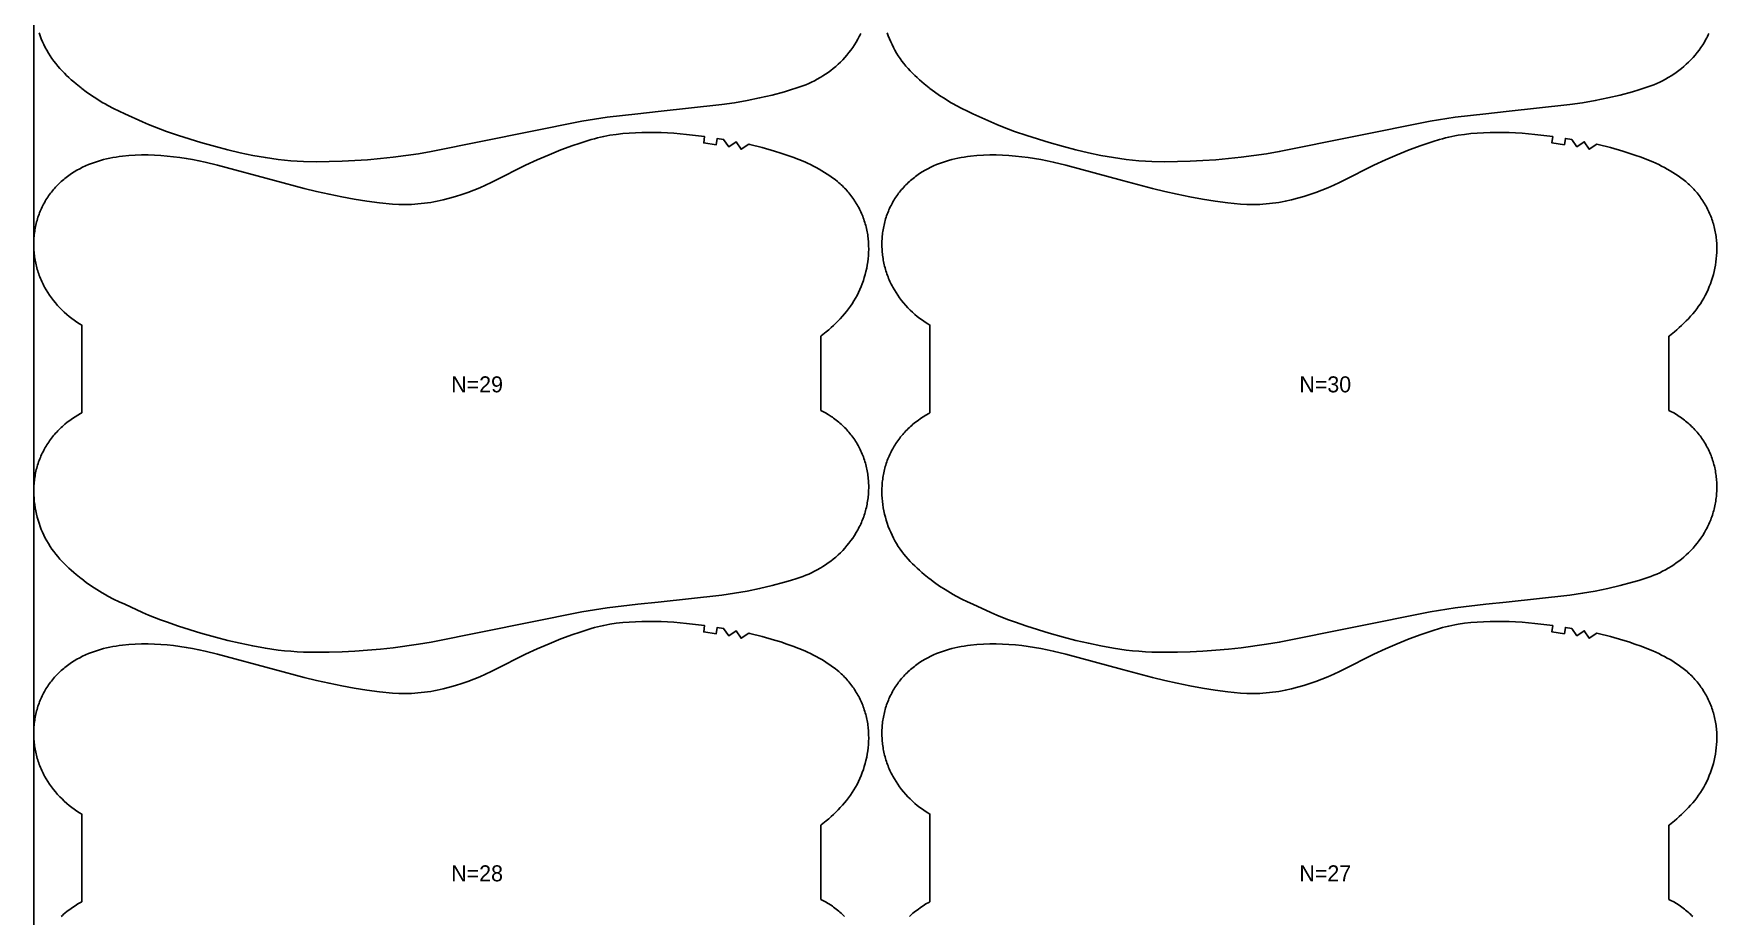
# Model space of a CAD drawing. Header units: inches. Extents: x 0 to 1851, y 0 to 1084.
# Drawn here: x 0 to 527, y 532 to 808 of the extents above; entities that cross this region are included whole.
import ezdxf

# ---------------------------------------------------------------- set-up
doc = ezdxf.new("R2010")
doc.units = ezdxf.units.IN

msp = doc.modelspace()

# ---------------------------------------------------------------- linework, layer by layer
at = {"layer": '1'}
for points in [[(0, 0), (1850.872, 0), (1850.872, 1083.5292), (0, 1083.5292), (0, 0)], [(108.0732, 754.9669), (112.0602, 754.5936), (114.0587, 754.4925), (115.0586, 754.4683), (116.0588, 754.4634), (117.0589, 754.479), (118.0587, 754.515), (119.0577, 754.571), (120.0556, 754.6468), (121.0519, 754.7418), (122.0464, 754.8558), (123.0385, 754.9884), (124.0279, 755.1392), (125.0143, 755.3079), (125.9975, 755.4939), (127.9536, 755.9161), (129.8954, 756.4017), (131.8218, 756.9467), (133.7316, 757.5478), (135.6227, 758.2047), (137.4929, 758.9178), (139.3398, 759.6875), (141.1624, 760.512), (142.9656, 761.3798), (144.1856, 761.9952), (153.6891, 766.7887), (157.3288, 768.4547), (161.0133, 770.0204), (164.7318, 771.5012), (168.4835, 772.8988), (170.3726, 773.5635), (172.2734, 774.1927), (174.1885, 774.7721), (175.1524, 775.0386), (176.1209, 775.2872), (177.0944, 775.5166), (178.0724, 775.7269), (179.0545, 775.9187), (180.0403, 776.0925), (182.0206, 776.3884), (184.0096, 776.6189), (186.0039, 776.7888), (188.0019, 776.904), (190.0023, 776.9707), (192.0039, 776.9952), (194.0056, 776.9826), (196.0066, 776.9337), (198.0062, 776.848), (200.0037, 776.7251), (203.9908, 776.3735), (209.5957, 775.6985), (209.3288, 773.7164), (213.2465, 773.1486), (213.5543, 775.1247), (215.5287, 774.8056), (217.1441, 772.4948), (219.465, 774.095), (221.0153, 771.7418), (223.3796, 773.274), (223.7405, 773.1919), (227.6267, 772.2338), (231.4805, 771.1491), (233.3938, 770.5589), (235.2948, 769.9312), (237.18, 769.2595), (239.0461, 768.5375), (240.8893, 767.7591), (241.801, 767.3471), (242.7054, 766.9193), (243.6019, 766.4749), (244.4899, 766.0134), (245.3689, 765.5343), (246.2383, 765.0369), (247.0973, 764.5206), (247.9442, 763.9843), (248.7769, 763.4269), (249.5935, 762.8473), (250.392, 762.2444), (251.1703, 761.617), (251.5513, 761.2938), (251.9265, 760.9641), (252.2956, 760.6276), (252.6585, 760.2844), (253.0149, 759.9342), (253.3647, 759.5772), (253.7077, 759.2136), (254.0439, 758.8434), (254.3731, 758.4669), (254.6953, 758.0843), (255.0104, 757.6956), (255.3182, 757.301), (255.6186, 756.9007), (255.9117, 756.4948), (256.1971, 756.0836), (256.4749, 755.667), (256.745, 755.2454), (257.0072, 754.8188), (257.2615, 754.3874), (257.5077, 753.9513), (257.7457, 753.5108), (257.9755, 753.066), (258.197, 752.617), (258.4101, 752.164), (258.6148, 751.7072), (258.811, 751.2466), (258.9986, 750.7826), (259.1775, 750.3152), (259.3478, 749.8446), (259.5092, 749.371), (259.6617, 748.8945), (259.8054, 748.4153), (259.94, 747.9335), (260.0655, 747.4494), (260.1819, 746.963), (260.2891, 746.4745), (260.387, 745.9842), (260.4757, 745.4921), (260.5553, 744.9984), (260.6258, 744.5033), (260.6873, 744.007), (260.7399, 743.5096), (260.7836, 743.0112), (260.8185, 742.512), (260.8624, 741.5121), (260.872, 740.5111), (260.8479, 739.5102), (260.7908, 738.5108), (260.7012, 737.5141), (260.5796, 736.521), (260.4264, 735.5323), (260.2422, 734.5489), (260.0274, 733.5715), (259.7825, 732.6009), (259.5081, 731.638), (259.2044, 730.6836), (258.8721, 729.7385), (258.5111, 728.804), (258.1215, 727.8812), (257.7032, 726.9714), (257.2563, 726.0759), (256.7808, 725.1958), (256.2766, 724.3324), (255.7438, 723.487), (255.1827, 722.6605), (254.5948, 721.8526), (253.9819, 721.0631), (253.3457, 720.2913), (252.6881, 719.5368), (252.0108, 718.7993), (251.3157, 718.0781), (250.6045, 717.3728), (249.8788, 716.6831), (249.1395, 716.0083), (248.3874, 715.348), (247.6233, 714.7018), (246.0618, 713.4492), (245.872, 713.3066), (245.872, 690.1588), (246.5253, 689.8261), (247.4018, 689.3427), (248.2618, 688.8301), (249.1039, 688.2886), (249.5178, 688.007), (249.9266, 687.7183), (250.3303, 687.4224), (250.7285, 687.1194), (251.1212, 686.8093), (251.5082, 686.4921), (251.8892, 686.168), (252.2641, 685.8368), (252.6327, 685.4986), (252.9949, 685.1535), (253.3504, 684.8014), (253.6991, 684.4426), (254.0409, 684.0771), (254.3757, 683.7051), (254.7032, 683.3268), (255.0235, 682.9422), (255.3363, 682.5516), (255.6415, 682.155), (255.939, 681.7526), (256.2287, 681.3446), (256.5103, 680.931), (256.7839, 680.5121), (257.0492, 680.0879), (257.3061, 679.6586), (257.5545, 679.2244), (257.7943, 678.7854), (258.0253, 678.3417), (258.2475, 677.8935), (258.4608, 677.4411), (258.6653, 676.9845), (258.8609, 676.524), (259.0476, 676.0598), (259.2253, 675.5921), (259.394, 675.121), (259.5537, 674.6468), (259.7044, 674.1695), (259.846, 673.6895), (259.9785, 673.2069), (260.1019, 672.7219), (260.2161, 672.2347), (260.3211, 671.7454), (260.4169, 671.2544), (260.5034, 670.7616), (260.5808, 670.2674), (260.6489, 669.7718), (260.708, 669.275), (260.7579, 668.7773), (260.7987, 668.2787), (260.8305, 667.7794), (260.8533, 667.2795), (260.8671, 666.7793), (260.872, 666.2789), (260.868, 665.7784), (260.855, 665.278), (260.8333, 664.7779), (260.8028, 664.2782), (260.7635, 663.7791), (260.7154, 663.2808), (260.6587, 662.7833), (260.5932, 662.287), (260.5191, 661.7918), (260.4363, 661.2981), (260.3448, 660.8059), (260.2447, 660.3155), (260.1359, 659.827), (260.0185, 659.3405), (259.8924, 658.8563), (259.7577, 658.3744), (259.6144, 657.8952), (259.4624, 657.4186), (259.3019, 656.9449), (259.1327, 656.4743), (258.955, 656.0069), (258.7687, 655.5429), (258.5738, 655.0825), (258.3705, 654.6257), (258.1589, 654.1726), (257.9391, 653.7234), (257.7114, 653.2781), (257.4757, 652.8368), (256.9814, 651.9667), (256.4573, 651.1139), (255.9045, 650.2791), (255.3242, 649.463), (254.7174, 648.6665), (254.0854, 647.8903), (253.4288, 647.1348), (252.7486, 646.4009), (252.0454, 645.6889), (251.3201, 644.9994), (250.5735, 644.3331), (249.8064, 643.6906), (249.0196, 643.0722), (248.2138, 642.4787), (247.3901, 641.9101), (246.5496, 641.3666), (245.872, 640.9567), (245.6931, 640.8485), (244.8218, 640.3557), (243.9367, 639.8886), (243.0387, 639.4471), (242.129, 639.0316), (241.2085, 638.6416), (240.2784, 638.2752), (239.3399, 637.9301), (238.3941, 637.6038), (236.4853, 636.998), (234.5612, 636.4388), (230.6919, 635.4089), (226.7971, 634.489), (222.8761, 633.6817), (218.9318, 632.9975), (214.9686, 632.4389), (195.0692, 630.2814), (188.732, 629.568), (179.1581, 628.4902), (171.2574, 627.1964), (124.1625, 617.7318), (120.2119, 617.0867), (112.2791, 616.0018), (108.3009, 615.5573), (104.3141, 615.1976), (100.3205, 614.9205), (96.3226, 614.7213), (92.3211, 614.601), (88.3176, 614.568), (84.3157, 614.6535), (82.3168, 614.7516), (80.3202, 614.8894), (78.3268, 615.0679), (76.3377, 615.2878), (74.3535, 615.5493), (72.3746, 615.8499), (68.4337, 616.5545), (64.5159, 617.3763), (60.6201, 618.2966), (56.745, 619.301), (52.2081, 620.5871), (45.2497, 622.7719), (41.4579, 624.0596), (39.5767, 624.7424), (37.7102, 625.4623), (35.8608, 626.2241), (34.0249, 627.0193), (28.4189, 629.568), (26.7328, 630.3346), (24.9333, 631.21), (23.1601, 632.1344), (22.286, 632.6199), (21.4207, 633.1212), (19.7165, 634.169), (18.0468, 635.2729), (16.4112, 636.4279), (15, 637.4879), (14.8102, 637.6304), (13.2487, 638.883), (12.4845, 639.5293), (11.7325, 640.1896), (10.9932, 640.8643), (10.2675, 641.5541), (9.5563, 642.2593), (8.8611, 642.9805), (8.1839, 643.7181), (7.5262, 644.4725), (6.8901, 645.2443), (6.2771, 646.0339), (5.6892, 646.8417), (5.1282, 647.6683), (4.5954, 648.5137), (4.0912, 649.3771), (3.6157, 650.2571), (3.1688, 651.1527), (2.7505, 652.0624), (2.3609, 652.9852), (1.9999, 653.9198), (1.6675, 654.8648), (1.3639, 655.8192), (1.0894, 656.7822), (0.8446, 657.7527), (0.6298, 658.7301), (0.4456, 659.7136), (0.2924, 660.7023), (0.1708, 661.6954), (0.0812, 662.6921), (0.024, 663.6915), (0, 664.6923), (0.0096, 665.6934), (0.0535, 666.6933), (0.0884, 667.1924), (0.1321, 667.6908), (0.1847, 668.1882), (0.2462, 668.6846), (0.3167, 669.1797), (0.3963, 669.6734), (0.485, 670.1655), (0.5829, 670.6558), (0.6901, 671.1442), (0.8065, 671.6306), (0.932, 672.1148), (1.0666, 672.5965), (1.2102, 673.0757), (1.3628, 673.5522), (1.5242, 674.0259), (1.6944, 674.4965), (1.8734, 674.9638), (2.061, 675.4279), (2.2572, 675.8884), (2.4618, 676.3453), (2.675, 676.7983), (2.8965, 677.2473), (3.1263, 677.6921), (3.3643, 678.1326), (3.6105, 678.5686), (3.8648, 679), (4.127, 679.4266), (4.397, 679.8483), (4.6749, 680.2648), (4.9603, 680.6761), (5.2533, 681.082), (5.5538, 681.4823), (5.8616, 681.8768), (6.1767, 682.2655), (6.4989, 682.6482), (6.8281, 683.0247), (7.1643, 683.3948), (7.5073, 683.7585), (7.8571, 684.1154), (8.2134, 684.4656), (8.5763, 684.8089), (8.9455, 685.1453), (9.3207, 685.4751), (9.7017, 685.7983), (10.48, 686.4257), (11.2785, 687.0286), (12.0951, 687.6082), (12.9278, 688.1655), (13.7747, 688.7018), (14.6337, 689.2181), (15, 689.4277), (15, 716.7755), (14.3224, 717.1854), (13.4818, 717.7288), (12.6582, 718.2974), (11.8524, 718.891), (11.0656, 719.5093), (10.2984, 720.1519), (9.5519, 720.8182), (8.8266, 721.5076), (8.1234, 722.2196), (7.4432, 722.9536), (6.7866, 723.709), (6.1546, 724.4853), (5.5478, 725.2818), (4.9675, 726.0978), (4.4147, 726.9326), (3.8906, 727.7855), (3.3963, 728.6555), (3.1606, 729.0968), (2.9329, 729.5421), (2.7131, 729.9913), (2.5015, 730.4444), (2.2982, 730.9012), (2.1033, 731.3617), (1.917, 731.8257), (1.7393, 732.2931), (1.5701, 732.7637), (1.4096, 733.2373), (1.2576, 733.7139), (1.1143, 734.1932), (0.9796, 734.675), (0.8535, 735.1593), (0.7361, 735.6457), (0.6273, 736.1343), (0.5272, 736.6247), (0.4357, 737.1169), (0.3529, 737.6106), (0.2788, 738.1057), (0.2133, 738.6021), (0.1566, 739.0995), (0.1085, 739.5979), (0.0692, 740.097), (0.0387, 740.5967), (0.0169, 741.0968), (0.004, 741.5971), (0, 742.0976), (0.0049, 742.598), (0.0187, 743.0983), (0.0415, 743.5981), (0.0733, 744.0974), (0.1141, 744.596), (0.164, 745.0938), (0.223, 745.5905), (0.2912, 746.0861), (0.3686, 746.5803), (0.4551, 747.0731), (0.5509, 747.5642), (0.6559, 748.0534), (0.7701, 748.5407), (0.8935, 749.0257), (1.026, 749.5083), (1.1676, 749.9883), (1.3182, 750.4655), (1.478, 750.9397), (1.6467, 751.4108), (1.8244, 751.8786), (2.0111, 752.3428), (2.2066, 752.8033), (2.4111, 753.2598), (2.6245, 753.7123), (2.8467, 754.1604), (3.0777, 754.6041), (3.3175, 755.0432), (3.5659, 755.4774), (3.8228, 755.9066), (4.0881, 756.3308), (4.3617, 756.7497), (4.6433, 757.1633), (4.933, 757.5714), (5.2305, 757.9737), (5.5357, 758.3703), (5.8485, 758.761), (6.1688, 759.1455), (6.4963, 759.5239), (6.8311, 759.8959), (7.1729, 760.2613), (7.5216, 760.6202), (7.8771, 760.9722), (8.2393, 761.3173), (8.6079, 761.6555), (8.9828, 761.9867), (9.3638, 762.3109), (9.7508, 762.628), (10.1435, 762.9381), (10.5417, 763.2411), (10.9454, 763.537), (11.3542, 763.8257), (11.7681, 764.1073), (12.6102, 764.6489), (13.4702, 765.1615), (14.3467, 765.6449), (15.2383, 766.099), (16.1438, 766.5241), (17.0621, 766.9207), (17.9922, 767.2891), (18.9329, 767.6299), (19.8832, 767.9434), (20.8419, 768.2301), (21.8079, 768.4903), (22.7803, 768.7248), (23.7582, 768.9345), (24.741, 769.1208), (25.7282, 769.2849), (26.7189, 769.4282), (27.7126, 769.5518), (29.7062, 769.7455), (31.7043, 769.8747), (33.7047, 769.9421), (35.7058, 769.9491), (37.7061, 769.8968), (39.7041, 769.7873), (41.6988, 769.6243), (43.6894, 769.4123), (45.6751, 769.1558), (47.6551, 768.8583), (49.6282, 768.52), (51.5935, 768.1401), (53.5497, 767.7177), (57.4355, 766.759), (75.1702, 761.9952), (84.4992, 759.4893), (88.3893, 758.5442), (92.2959, 757.6698), (96.2189, 756.8723), (100.156, 756.1488), (104.1061, 755.5021), (108.0732, 754.9669)], [(373.0732, 754.9669), (377.0602, 754.5936), (379.0587, 754.4925), (380.0586, 754.4683), (381.0588, 754.4634), (382.0589, 754.479), (383.0587, 754.515), (384.0577, 754.571), (385.0556, 754.6468), (386.0519, 754.7418), (387.0464, 754.8558), (388.0385, 754.9884), (389.0279, 755.1392), (390.0143, 755.3079), (390.9975, 755.4939), (392.9536, 755.9161), (394.8954, 756.4017), (396.8218, 756.9467), (398.7316, 757.5478), (400.6227, 758.2047), (402.4929, 758.9178), (404.3398, 759.6875), (406.1624, 760.512), (407.9656, 761.3798), (409.1856, 761.9952), (418.6891, 766.7887), (422.3288, 768.4547), (426.0133, 770.0204), (429.7318, 771.5012), (433.4835, 772.8988), (435.3726, 773.5635), (437.2734, 774.1927), (439.1885, 774.7721), (440.1524, 775.0386), (441.1209, 775.2872), (442.0944, 775.5166), (443.0724, 775.7269), (444.0545, 775.9187), (445.0403, 776.0925), (447.0206, 776.3884), (449.0096, 776.6189), (451.0039, 776.7888), (453.0019, 776.904), (455.0023, 776.9707), (457.0039, 776.9952), (459.0056, 776.9826), (461.0066, 776.9337), (463.0062, 776.848), (465.0037, 776.7251), (468.9908, 776.3735), (474.5957, 775.6985), (474.3288, 773.7164), (478.2465, 773.1486), (478.5543, 775.1247), (480.5287, 774.8056), (482.1441, 772.4948), (484.465, 774.095), (486.0153, 771.7418), (488.3796, 773.274), (488.7405, 773.1919), (492.6267, 772.2338), (496.4805, 771.1491), (498.3938, 770.5589), (500.2948, 769.9312), (502.18, 769.2595), (504.0461, 768.5375), (505.8893, 767.7591), (506.801, 767.3471), (507.7054, 766.9193), (508.6019, 766.4749), (509.4899, 766.0134), (510.3689, 765.5343), (511.2383, 765.0369), (512.0973, 764.5206), (512.9442, 763.9843), (513.7769, 763.4269), (514.5935, 762.8473), (515.392, 762.2444), (516.1703, 761.617), (516.5513, 761.2938), (516.9265, 760.9641), (517.2956, 760.6276), (517.6585, 760.2844), (518.0149, 759.9342), (518.3647, 759.5772), (518.7077, 759.2136), (519.0439, 758.8434), (519.3731, 758.4669), (519.6953, 758.0843), (520.0104, 757.6956), (520.3182, 757.301), (520.6186, 756.9007), (520.9117, 756.4948), (521.1971, 756.0836), (521.4749, 755.667), (521.745, 755.2454), (522.0072, 754.8188), (522.2615, 754.3874), (522.5077, 753.9513), (522.7457, 753.5108), (522.9755, 753.066), (523.197, 752.617), (523.4101, 752.164), (523.6148, 751.7072), (523.811, 751.2466), (523.9986, 750.7826), (524.1775, 750.3152), (524.3478, 749.8446), (524.5092, 749.371), (524.6617, 748.8945), (524.8054, 748.4153), (524.94, 747.9335), (525.0655, 747.4494), (525.1819, 746.963), (525.2891, 746.4745), (525.387, 745.9842), (525.4757, 745.4921), (525.5553, 744.9984), (525.6258, 744.5033), (525.6873, 744.007), (525.7399, 743.5096), (525.7836, 743.0112), (525.8185, 742.512), (525.8624, 741.5121), (525.872, 740.5111), (525.8479, 739.5102), (525.7908, 738.5108), (525.7012, 737.5141), (525.5796, 736.521), (525.4264, 735.5323), (525.2422, 734.5489), (525.0274, 733.5715), (524.7825, 732.6009), (524.5081, 731.638), (524.2044, 730.6836), (523.8721, 729.7385), (523.5111, 728.804), (523.1215, 727.8812), (522.7032, 726.9714), (522.2563, 726.0759), (521.7808, 725.1958), (521.2766, 724.3324), (520.7438, 723.487), (520.1827, 722.6605), (519.5948, 721.8526), (518.9819, 721.0631), (518.3457, 720.2913), (517.6881, 719.5368), (517.0108, 718.7993), (516.3157, 718.0781), (515.6045, 717.3728), (514.8788, 716.6831), (514.1395, 716.0083), (513.3874, 715.348), (512.6233, 714.7018), (511.0618, 713.4492), (510.872, 713.3066), (510.872, 690.1588), (511.5253, 689.8261), (512.4018, 689.3427), (513.2618, 688.8301), (514.1039, 688.2886), (514.5178, 688.007), (514.9266, 687.7183), (515.3303, 687.4224), (515.7285, 687.1194), (516.1212, 686.8093), (516.5082, 686.4921), (516.8892, 686.168), (517.2641, 685.8368), (517.6327, 685.4986), (517.9949, 685.1535), (518.3504, 684.8014), (518.6991, 684.4426), (519.0409, 684.0771), (519.3757, 683.7051), (519.7032, 683.3268), (520.0235, 682.9422), (520.3363, 682.5516), (520.6415, 682.155), (520.939, 681.7526), (521.2287, 681.3446), (521.5103, 680.931), (521.7839, 680.5121), (522.0492, 680.0879), (522.3061, 679.6586), (522.5545, 679.2244), (522.7943, 678.7854), (523.0253, 678.3417), (523.2475, 677.8935), (523.4608, 677.4411), (523.6653, 676.9845), (523.8609, 676.524), (524.0476, 676.0598), (524.2253, 675.5921), (524.394, 675.121), (524.5537, 674.6468), (524.7044, 674.1695), (524.846, 673.6895), (524.9785, 673.2069), (525.1019, 672.7219), (525.2161, 672.2347), (525.3211, 671.7454), (525.4169, 671.2544), (525.5034, 670.7616), (525.5808, 670.2674), (525.6489, 669.7718), (525.708, 669.275), (525.7579, 668.7773), (525.7987, 668.2787), (525.8305, 667.7794), (525.8533, 667.2795), (525.8671, 666.7793), (525.872, 666.2789), (525.868, 665.7784), (525.855, 665.278), (525.8333, 664.7779), (525.8028, 664.2782), (525.7635, 663.7791), (525.7154, 663.2808), (525.6587, 662.7833), (525.5932, 662.287), (525.5191, 661.7918), (525.4363, 661.2981), (525.3448, 660.8059), (525.2447, 660.3155), (525.1359, 659.827), (525.0185, 659.3405), (524.8924, 658.8563), (524.7577, 658.3744), (524.6144, 657.8952), (524.4624, 657.4186), (524.3019, 656.9449), (524.1327, 656.4743), (523.955, 656.0069), (523.7687, 655.5429), (523.5738, 655.0825), (523.3705, 654.6257), (523.1589, 654.1726), (522.9391, 653.7234), (522.7114, 653.2781), (522.4757, 652.8368), (521.9814, 651.9667), (521.4573, 651.1139), (520.9045, 650.2791), (520.3242, 649.463), (519.7174, 648.6665), (519.0854, 647.8903), (518.4288, 647.1348), (517.7486, 646.4009), (517.0454, 645.6889), (516.3201, 644.9994), (515.5735, 644.3331), (514.8064, 643.6906), (514.0196, 643.0722), (513.2138, 642.4787), (512.3901, 641.9101), (511.5496, 641.3666), (510.872, 640.9567), (510.6931, 640.8485), (509.8218, 640.3557), (508.9367, 639.8886), (508.0387, 639.4471), (507.129, 639.0316), (506.2085, 638.6416), (505.2784, 638.2752), (504.3399, 637.9301), (503.3941, 637.6038), (501.4853, 636.998), (499.5612, 636.4388), (495.6919, 635.4089), (491.7971, 634.489), (487.8761, 633.6817), (483.9318, 632.9975), (479.9686, 632.4389), (460.0692, 630.2814), (453.732, 629.568), (444.1581, 628.4902), (436.2574, 627.1964), (389.1625, 617.7318), (385.2119, 617.0867), (377.2791, 616.0018), (373.3009, 615.5573), (369.3141, 615.1976), (365.3205, 614.9205), (361.3226, 614.7213), (357.3211, 614.601), (353.3176, 614.568), (349.3157, 614.6535), (347.3168, 614.7516), (345.3202, 614.8894), (343.3268, 615.0679), (341.3377, 615.2878), (339.3535, 615.5493), (337.3746, 615.8499), (333.4337, 616.5545), (329.5159, 617.3763), (325.6201, 618.2966), (321.745, 619.301), (317.2081, 620.5871), (310.2497, 622.7719), (306.4579, 624.0596), (304.5767, 624.7424), (302.7102, 625.4623), (300.8608, 626.2241), (299.0249, 627.0193), (293.4189, 629.568), (291.7328, 630.3346), (289.9333, 631.21), (288.1601, 632.1344), (287.286, 632.6199), (286.4207, 633.1212), (284.7165, 634.169), (283.0468, 635.2729), (281.4112, 636.4279), (280, 637.4879), (279.8102, 637.6304), (278.2487, 638.883), (277.4845, 639.5293), (276.7325, 640.1896), (275.9932, 640.8643), (275.2675, 641.5541), (274.5563, 642.2593), (273.8611, 642.9805), (273.1839, 643.7181), (272.5262, 644.4725), (271.8901, 645.2443), (271.2771, 646.0339), (270.6892, 646.8417), (270.1282, 647.6683), (269.5954, 648.5137), (269.0912, 649.3771), (268.6157, 650.2571), (268.1688, 651.1527), (267.7505, 652.0624), (267.3609, 652.9852), (266.9999, 653.9198), (266.6675, 654.8648), (266.3639, 655.8192), (266.0894, 656.7822), (265.8446, 657.7527), (265.6298, 658.7301), (265.4456, 659.7136), (265.2924, 660.7023), (265.1708, 661.6954), (265.0812, 662.6921), (265.024, 663.6915), (265, 664.6923), (265.0096, 665.6934), (265.0535, 666.6933), (265.0884, 667.1924), (265.1321, 667.6908), (265.1847, 668.1882), (265.2462, 668.6846), (265.3167, 669.1797), (265.3963, 669.6734), (265.485, 670.1655), (265.5829, 670.6558), (265.6901, 671.1442), (265.8065, 671.6306), (265.932, 672.1148), (266.0666, 672.5965), (266.2102, 673.0757), (266.3628, 673.5522), (266.5242, 674.0259), (266.6944, 674.4965), (266.8734, 674.9638), (267.061, 675.4279), (267.2572, 675.8884), (267.4618, 676.3453), (267.675, 676.7983), (267.8965, 677.2473), (268.1263, 677.6921), (268.3643, 678.1326), (268.6105, 678.5686), (268.8648, 679), (269.127, 679.4266), (269.397, 679.8483), (269.6749, 680.2648), (269.9603, 680.6761), (270.2533, 681.082), (270.5538, 681.4823), (270.8616, 681.8768), (271.1767, 682.2655), (271.4989, 682.6482), (271.8281, 683.0247), (272.1643, 683.3948), (272.5073, 683.7585), (272.8571, 684.1154), (273.2134, 684.4656), (273.5763, 684.8089), (273.9455, 685.1453), (274.3207, 685.4751), (274.7017, 685.7983), (275.48, 686.4257), (276.2785, 687.0286), (277.0951, 687.6082), (277.9278, 688.1655), (278.7747, 688.7018), (279.6337, 689.2181), (280, 689.4277), (280, 716.7755), (279.3224, 717.1854), (278.4818, 717.7288), (277.6582, 718.2974), (276.8524, 718.891), (276.0656, 719.5093), (275.2984, 720.1519), (274.5519, 720.8182), (273.8266, 721.5076), (273.1234, 722.2196), (272.4432, 722.9536), (271.7866, 723.709), (271.1546, 724.4853), (270.5478, 725.2818), (269.9675, 726.0978), (269.4147, 726.9326), (268.8906, 727.7855), (268.3963, 728.6555), (268.1606, 729.0968), (267.9329, 729.5421), (267.7131, 729.9913), (267.5015, 730.4444), (267.2982, 730.9012), (267.1033, 731.3617), (266.917, 731.8257), (266.7393, 732.2931), (266.5701, 732.7637), (266.4096, 733.2373), (266.2576, 733.7139), (266.1143, 734.1932), (265.9796, 734.675), (265.8535, 735.1593), (265.7361, 735.6457), (265.6273, 736.1343), (265.5272, 736.6247), (265.4357, 737.1169), (265.3529, 737.6106), (265.2788, 738.1057), (265.2133, 738.6021), (265.1566, 739.0995), (265.1085, 739.5979), (265.0692, 740.097), (265.0387, 740.5967), (265.0169, 741.0968), (265.004, 741.5971), (265, 742.0976), (265.0049, 742.598), (265.0187, 743.0983), (265.0415, 743.5981), (265.0733, 744.0974), (265.1141, 744.596), (265.164, 745.0938), (265.223, 745.5905), (265.2912, 746.0861), (265.3686, 746.5803), (265.4551, 747.0731), (265.5509, 747.5642), (265.6559, 748.0534), (265.7701, 748.5407), (265.8935, 749.0257), (266.026, 749.5083), (266.1676, 749.9883), (266.3182, 750.4655), (266.478, 750.9397), (266.6467, 751.4108), (266.8244, 751.8786), (267.0111, 752.3428), (267.2066, 752.8033), (267.4111, 753.2598), (267.6245, 753.7123), (267.8467, 754.1604), (268.0777, 754.6041), (268.3175, 755.0432), (268.5659, 755.4774), (268.8228, 755.9066), (269.0881, 756.3308), (269.3617, 756.7497), (269.6433, 757.1633), (269.933, 757.5714), (270.2305, 757.9737), (270.5357, 758.3703), (270.8485, 758.761), (271.1688, 759.1455), (271.4963, 759.5239), (271.8311, 759.8959), (272.1729, 760.2613), (272.5216, 760.6202), (272.8771, 760.9722), (273.2393, 761.3173), (273.6079, 761.6555), (273.9828, 761.9867), (274.3638, 762.3109), (274.7508, 762.628), (275.1435, 762.9381), (275.5417, 763.2411), (275.9454, 763.537), (276.3542, 763.8257), (276.7681, 764.1073), (277.6102, 764.6489), (278.4702, 765.1615), (279.3467, 765.6449), (280.2383, 766.099), (281.1438, 766.5241), (282.0621, 766.9207), (282.9922, 767.2891), (283.9329, 767.6299), (284.8832, 767.9434), (285.8419, 768.2301), (286.8079, 768.4903), (287.7803, 768.7248), (288.7582, 768.9345), (289.741, 769.1208), (290.7282, 769.2849), (291.7189, 769.4282), (292.7126, 769.5518), (294.7062, 769.7455), (296.7043, 769.8747), (298.7047, 769.9421), (300.7058, 769.9491), (302.7061, 769.8968), (304.7041, 769.7873), (306.6988, 769.6243), (308.6894, 769.4123), (310.6751, 769.1558), (312.6551, 768.8583), (314.6282, 768.52), (316.5935, 768.1401), (318.5497, 767.7177), (322.4355, 766.759), (340.1702, 761.9952), (349.4992, 759.4893), (353.3893, 758.5442), (357.2959, 757.6698), (361.2189, 756.8723), (365.156, 756.1488), (369.1061, 755.5021), (373.0732, 754.9669)]]:
    msp.add_lwpolyline(points, close=True, dxfattribs=at)
for points in [[(258.3705, 807.8927), (258.1589, 807.4396), (257.9391, 806.9904), (257.7114, 806.5451), (257.4757, 806.1038), (256.9814, 805.2337), (256.4573, 804.3809), (255.9045, 803.5461), (255.3242, 802.73), (254.7174, 801.9335), (254.0854, 801.1573), (253.4288, 800.4018), (252.7486, 799.6679), (252.0454, 798.9559), (251.3201, 798.2664), (250.5735, 797.6001), (249.8064, 796.9576), (249.0196, 796.3392), (248.2138, 795.7457), (247.3901, 795.1771), (246.5496, 794.6336), (245.872, 794.2237), (245.6931, 794.1155), (244.8218, 793.6227), (243.9367, 793.1556), (243.0387, 792.7141), (242.129, 792.2986), (241.2085, 791.9086), (240.2784, 791.5422), (239.3399, 791.1971), (238.3941, 790.8708), (236.4853, 790.265), (234.5612, 789.7058), (230.6919, 788.6759), (226.7971, 787.756), (222.8761, 786.9487), (218.9318, 786.2645), (214.9686, 785.7059), (195.0692, 783.5484), (188.732, 782.835), (179.1581, 781.7572), (171.2574, 780.4634), (124.1625, 770.9988), (120.2119, 770.3537), (112.2791, 769.2688), (108.3009, 768.8243), (104.3141, 768.4646), (100.3205, 768.1875), (96.3226, 767.9883), (92.3211, 767.868), (88.3176, 767.835), (84.3157, 767.9205), (82.3168, 768.0186), (80.3202, 768.1564), (78.3268, 768.3349), (76.3377, 768.5548), (74.3535, 768.8163), (72.3746, 769.1169), (68.4337, 769.8215), (64.5159, 770.6433), (60.6201, 771.5636), (56.745, 772.568), (52.2081, 773.8541), (45.2497, 776.0389), (41.4579, 777.3266), (39.5767, 778.0094), (37.7102, 778.7293), (35.8608, 779.4911), (34.0249, 780.2863), (28.4189, 782.835), (26.7328, 783.6016), (24.9333, 784.477), (23.1601, 785.4014), (22.286, 785.8869), (21.4207, 786.3882), (19.7165, 787.436), (18.0468, 788.5399), (16.4112, 789.6949), (15, 790.7549), (14.8102, 790.8974), (13.2487, 792.15), (12.4845, 792.7963), (11.7325, 793.4566), (10.9932, 794.1313), (10.2675, 794.8211), (9.5563, 795.5263), (8.8611, 796.2475), (8.1839, 796.9851), (7.5262, 797.7395), (6.8901, 798.5113), (6.2771, 799.3009), (5.6892, 800.1087), (5.1282, 800.9353), (4.5954, 801.7807), (4.0912, 802.6441), (3.6157, 803.5241), (3.1688, 804.4197), (2.7505, 805.3294), (2.3609, 806.2522), (1.9999, 807.1868), (1.6675, 808.1318)], [(523.3705, 807.8927), (523.1589, 807.4396), (522.9391, 806.9904), (522.7114, 806.5451), (522.4757, 806.1038), (521.9814, 805.2337), (521.4573, 804.3809), (520.9045, 803.5461), (520.3242, 802.73), (519.7174, 801.9335), (519.0854, 801.1573), (518.4288, 800.4018), (517.7486, 799.6679), (517.0454, 798.9559), (516.3201, 798.2664), (515.5735, 797.6001), (514.8064, 796.9576), (514.0196, 796.3392), (513.2138, 795.7457), (512.3901, 795.1771), (511.5496, 794.6336), (510.872, 794.2237), (510.6931, 794.1155), (509.8218, 793.6227), (508.9367, 793.1556), (508.0387, 792.7141), (507.129, 792.2986), (506.2085, 791.9086), (505.2784, 791.5422), (504.3399, 791.1971), (503.3941, 790.8708), (501.4853, 790.265), (499.5612, 789.7058), (495.6919, 788.6759), (491.7971, 787.756), (487.8761, 786.9487), (483.9318, 786.2645), (479.9686, 785.7059), (460.0692, 783.5484), (453.732, 782.835), (444.1581, 781.7572), (436.2574, 780.4634), (389.1625, 770.9988), (385.2119, 770.3537), (377.2791, 769.2688), (373.3009, 768.8243), (369.3141, 768.4646), (365.3205, 768.1875), (361.3226, 767.9883), (357.3211, 767.868), (353.3176, 767.835), (349.3157, 767.9205), (347.3168, 768.0186), (345.3202, 768.1564), (343.3268, 768.3349), (341.3377, 768.5548), (339.3535, 768.8163), (337.3746, 769.1169), (333.4337, 769.8215), (329.5159, 770.6433), (325.6201, 771.5636), (321.745, 772.568), (317.2081, 773.8541), (310.2497, 776.0389), (306.4579, 777.3266), (304.5767, 778.0094), (302.7102, 778.7293), (300.8608, 779.4911), (299.0249, 780.2863), (293.4189, 782.835), (291.7328, 783.6016), (289.9333, 784.477), (288.1601, 785.4014), (287.286, 785.8869), (286.4207, 786.3882), (284.7165, 787.436), (283.0468, 788.5399), (281.4112, 789.6949), (280, 790.7549), (279.8102, 790.8974), (278.2487, 792.15), (277.4845, 792.7963), (276.7325, 793.4566), (275.9932, 794.1313), (275.2675, 794.8211), (274.5563, 795.5263), (273.8611, 796.2475), (273.1839, 796.9851), (272.5262, 797.7395), (271.8901, 798.5113), (271.2771, 799.3009), (270.6892, 800.1087), (270.1282, 800.9353), (269.5954, 801.7807), (269.0912, 802.6441), (268.6157, 803.5241), (268.1688, 804.4197), (267.7505, 805.3294), (267.3609, 806.2522), (266.9999, 807.1868), (266.6675, 808.1318)], [(8.5763, 532.0419), (8.9455, 532.3783), (9.3207, 532.7081), (9.7017, 533.0313), (10.48, 533.6587), (11.2785, 534.2616), (12.0951, 534.8412), (12.9278, 535.3985), (13.7747, 535.9348), (14.6337, 536.4511), (15, 536.6607), (15, 564.0085), (14.3224, 564.4184), (13.4818, 564.9618), (12.6582, 565.5304), (11.8524, 566.124), (11.0656, 566.7423), (10.2984, 567.3849), (9.5519, 568.0512), (8.8266, 568.7406), (8.1234, 569.4526), (7.4432, 570.1866), (6.7866, 570.942), (6.1546, 571.7183), (5.5478, 572.5148), (4.9675, 573.3308), (4.4147, 574.1656), (3.8906, 575.0185), (3.3963, 575.8885), (3.1606, 576.3298), (2.9329, 576.7751), (2.7131, 577.2243), (2.5015, 577.6774), (2.2982, 578.1342), (2.1033, 578.5947), (1.917, 579.0587), (1.7393, 579.5261), (1.5701, 579.9967), (1.4096, 580.4703), (1.2576, 580.9469), (1.1143, 581.4262), (0.9796, 581.908), (0.8535, 582.3923), (0.7361, 582.8787), (0.6273, 583.3673), (0.5272, 583.8577), (0.4357, 584.3499), (0.3529, 584.8436), (0.2788, 585.3387), (0.2133, 585.8351), (0.1566, 586.3325), (0.1085, 586.8309), (0.0692, 587.33), (0.0387, 587.8297), (0.0169, 588.3298), (0.004, 588.8301), (0, 589.3306), (0.0049, 589.831), (0.0187, 590.3313), (0.0415, 590.8311), (0.0733, 591.3304), (0.1141, 591.829), (0.164, 592.3268), (0.223, 592.8235), (0.2912, 593.3191), (0.3686, 593.8133), (0.4551, 594.3061), (0.5509, 594.7972), (0.6559, 595.2864), (0.7701, 595.7737), (0.8935, 596.2587), (1.026, 596.7413), (1.1676, 597.2213), (1.3182, 597.6985), (1.478, 598.1727), (1.6467, 598.6438), (1.8244, 599.1116), (2.0111, 599.5758), (2.2066, 600.0363), (2.4111, 600.4928), (2.6245, 600.9453), (2.8467, 601.3934), (3.0777, 601.8371), (3.3175, 602.2762), (3.5659, 602.7104), (3.8228, 603.1396), (4.0881, 603.5638), (4.3617, 603.9827), (4.6433, 604.3963), (4.933, 604.8044), (5.2305, 605.2067), (5.5357, 605.6033), (5.8485, 605.994), (6.1688, 606.3785), (6.4963, 606.7569), (6.8311, 607.1289), (7.1729, 607.4943), (7.5216, 607.8532), (7.8771, 608.2052), (8.2393, 608.5503), (8.6079, 608.8885), (8.9828, 609.2197), (9.3638, 609.5439), (9.7508, 609.861), (10.1435, 610.1711), (10.5417, 610.4741), (10.9454, 610.77), (11.3542, 611.0587), (11.7681, 611.3403), (12.6102, 611.8819), (13.4702, 612.3945), (14.3467, 612.8779), (15.2383, 613.332), (16.1438, 613.7571), (17.0621, 614.1537), (17.9922, 614.5221), (18.9329, 614.8629), (19.8832, 615.1764), (20.8419, 615.4631), (21.8079, 615.7233), (22.7803, 615.9578), (23.7582, 616.1675), (24.741, 616.3538), (25.7282, 616.5179), (26.7189, 616.6612), (27.7126, 616.7848), (29.7062, 616.9785), (31.7043, 617.1077), (33.7047, 617.1751), (35.7058, 617.1821), (37.7061, 617.1298), (39.7041, 617.0203), (41.6988, 616.8573), (43.6894, 616.6453), (45.6751, 616.3888), (47.6551, 616.0913), (49.6282, 615.753), (51.5935, 615.3731), (53.5497, 614.9507), (57.4355, 613.992), (75.1702, 609.2282), (84.4992, 606.7223), (88.3893, 605.7772), (92.2959, 604.9028), (96.2189, 604.1053), (100.156, 603.3818), (104.1061, 602.7351), (108.0732, 602.1999), (108.0732, 602.1999), (112.0602, 601.8266), (114.0587, 601.7255), (115.0586, 601.7013), (116.0588, 601.6964), (117.0589, 601.712), (118.0587, 601.748), (119.0577, 601.804), (120.0556, 601.8798), (121.0519, 601.9748), (122.0464, 602.0888), (123.0385, 602.2214), (124.0279, 602.3722), (125.0143, 602.5409), (125.9975, 602.7269), (127.9536, 603.1491), (129.8954, 603.6347), (131.8218, 604.1797), (133.7316, 604.7808), (135.6227, 605.4377), (137.4929, 606.1508), (139.3398, 606.9205), (141.1624, 607.745), (142.9656, 608.6128), (144.1856, 609.2282), (153.6891, 614.0217), (157.3288, 615.6877), (161.0133, 617.2534), (164.7318, 618.7342), (168.4835, 620.1318), (170.3726, 620.7965), (172.2734, 621.4257), (174.1885, 622.0051), (175.1524, 622.2716), (176.1209, 622.5202), (177.0944, 622.7496), (178.0724, 622.9599), (179.0545, 623.1517), (180.0403, 623.3255), (182.0206, 623.6214), (184.0096, 623.8519), (186.0039, 624.0218), (188.0019, 624.137), (190.0023, 624.2037), (192.0039, 624.2282), (194.0056, 624.2156), (196.0066, 624.1667), (198.0062, 624.081), (200.0037, 623.9581), (203.9908, 623.6065), (209.5957, 622.9315), (209.3288, 620.9494), (213.2465, 620.3816), (213.5543, 622.3577), (215.5287, 622.0386), (217.1441, 619.7278), (219.465, 621.328), (221.0153, 618.9748), (223.3796, 620.507), (223.7405, 620.4249), (227.6267, 619.4668), (231.4805, 618.3821), (233.3938, 617.7919), (235.2948, 617.1642), (237.18, 616.4925), (239.0461, 615.7705), (240.8893, 614.9921), (241.801, 614.5801), (242.7054, 614.1523), (243.6019, 613.7079), (244.4899, 613.2464), (245.3689, 612.7673), (246.2383, 612.2699), (247.0973, 611.7536), (247.9442, 611.2173), (248.7769, 610.6599), (249.5935, 610.0803), (250.392, 609.4774), (251.1703, 608.85), (251.5513, 608.5268), (251.9265, 608.1971), (252.2956, 607.8606), (252.6585, 607.5174), (253.0149, 607.1672), (253.3647, 606.8102), (253.7077, 606.4466), (254.0439, 606.0764), (254.3731, 605.6999), (254.6953, 605.3173), (255.0104, 604.9286), (255.3182, 604.534), (255.6186, 604.1337), (255.9117, 603.7278), (256.1971, 603.3166), (256.4749, 602.9), (256.745, 602.4784), (257.0072, 602.0518), (257.2615, 601.6204), (257.5077, 601.1843), (257.7457, 600.7438), (257.9755, 600.299), (258.197, 599.85), (258.4101, 599.397), (258.6148, 598.9402), (258.811, 598.4796), (258.9986, 598.0156), (259.1775, 597.5482), (259.3478, 597.0776), (259.5092, 596.604), (259.6617, 596.1275), (259.8054, 595.6483), (259.94, 595.1665), (260.0655, 594.6824), (260.1819, 594.196), (260.2891, 593.7075), (260.387, 593.2172), (260.4757, 592.7251), (260.5553, 592.2314), (260.6258, 591.7363), (260.6873, 591.24), (260.7399, 590.7426), (260.7836, 590.2442), (260.8185, 589.745), (260.8624, 588.7451), (260.872, 587.7441), (260.8479, 586.7432), (260.7908, 585.7438), (260.7012, 584.7471), (260.5796, 583.754), (260.4264, 582.7653), (260.2422, 581.7819), (260.0274, 580.8045), (259.7825, 579.8339), (259.5081, 578.871), (259.2044, 577.9166), (258.8721, 576.9715), (258.5111, 576.037), (258.1215, 575.1142), (257.7032, 574.2044), (257.2563, 573.3089), (256.7808, 572.4288), (256.2766, 571.5654), (255.7438, 570.72), (255.1827, 569.8935), (254.5948, 569.0856), (253.9819, 568.2961), (253.3457, 567.5243), (252.6881, 566.7698), (252.0108, 566.0323), (251.3157, 565.3111), (250.6045, 564.6058), (249.8788, 563.9161), (249.1395, 563.2413), (248.3874, 562.581), (247.6233, 561.9348), (246.0618, 560.6822), (245.872, 560.5396), (245.872, 537.3918), (246.5253, 537.0591), (247.4018, 536.5757), (248.2618, 536.0631), (249.1039, 535.5216), (249.5178, 535.24), (249.9266, 534.9513), (250.3303, 534.6554), (250.7285, 534.3524), (251.1212, 534.0423), (251.5082, 533.7251), (251.8892, 533.401), (252.2641, 533.0698), (252.6327, 532.7316), (252.9949, 532.3865), (253.3504, 532.0344)], [(273.5763, 532.0419), (273.9455, 532.3783), (274.3207, 532.7081), (274.7017, 533.0313), (275.48, 533.6587), (276.2785, 534.2616), (277.0951, 534.8412), (277.9278, 535.3985), (278.7747, 535.9348), (279.6337, 536.4511), (280, 536.6607), (280, 564.0085), (279.3224, 564.4184), (278.4818, 564.9618), (277.6582, 565.5304), (276.8524, 566.124), (276.0656, 566.7423), (275.2984, 567.3849), (274.5519, 568.0512), (273.8266, 568.7406), (273.1234, 569.4526), (272.4432, 570.1866), (271.7866, 570.942), (271.1546, 571.7183), (270.5478, 572.5148), (269.9675, 573.3308), (269.4147, 574.1656), (268.8906, 575.0185), (268.3963, 575.8885), (268.1606, 576.3298), (267.9329, 576.7751), (267.7131, 577.2243), (267.5015, 577.6774), (267.2982, 578.1342), (267.1033, 578.5947), (266.917, 579.0587), (266.7393, 579.5261), (266.5701, 579.9967), (266.4096, 580.4703), (266.2576, 580.9469), (266.1143, 581.4262), (265.9796, 581.908), (265.8535, 582.3923), (265.7361, 582.8787), (265.6273, 583.3673), (265.5272, 583.8577), (265.4357, 584.3499), (265.3529, 584.8436), (265.2788, 585.3387), (265.2133, 585.8351), (265.1566, 586.3325), (265.1085, 586.8309), (265.0692, 587.33), (265.0387, 587.8297), (265.0169, 588.3298), (265.004, 588.8301), (265, 589.3306), (265.0049, 589.831), (265.0187, 590.3313), (265.0415, 590.8311), (265.0733, 591.3304), (265.1141, 591.829), (265.164, 592.3268), (265.223, 592.8235), (265.2912, 593.3191), (265.3686, 593.8133), (265.4551, 594.3061), (265.5509, 594.7972), (265.6559, 595.2864), (265.7701, 595.7737), (265.8935, 596.2587), (266.026, 596.7413), (266.1676, 597.2213), (266.3182, 597.6985), (266.478, 598.1727), (266.6467, 598.6438), (266.8244, 599.1116), (267.0111, 599.5758), (267.2066, 600.0363), (267.4111, 600.4928), (267.6245, 600.9453), (267.8467, 601.3934), (268.0777, 601.8371), (268.3175, 602.2762), (268.5659, 602.7104), (268.8228, 603.1396), (269.0881, 603.5638), (269.3617, 603.9827), (269.6433, 604.3963), (269.933, 604.8044), (270.2305, 605.2067), (270.5357, 605.6033), (270.8485, 605.994), (271.1688, 606.3785), (271.4963, 606.7569), (271.8311, 607.1289), (272.1729, 607.4943), (272.5216, 607.8532), (272.8771, 608.2052), (273.2393, 608.5503), (273.6079, 608.8885), (273.9828, 609.2197), (274.3638, 609.5439), (274.7508, 609.861), (275.1435, 610.1711), (275.5417, 610.4741), (275.9454, 610.77), (276.3542, 611.0587), (276.7681, 611.3403), (277.6102, 611.8819), (278.4702, 612.3945), (279.3467, 612.8779), (280.2383, 613.332), (281.1438, 613.7571), (282.0621, 614.1537), (282.9922, 614.5221), (283.9329, 614.8629), (284.8832, 615.1764), (285.8419, 615.4631), (286.8079, 615.7233), (287.7803, 615.9578), (288.7582, 616.1675), (289.741, 616.3538), (290.7282, 616.5179), (291.7189, 616.6612), (292.7126, 616.7848), (294.7062, 616.9785), (296.7043, 617.1077), (298.7047, 617.1751), (300.7058, 617.1821), (302.7061, 617.1298), (304.7041, 617.0203), (306.6988, 616.8573), (308.6894, 616.6453), (310.6751, 616.3888), (312.6551, 616.0913), (314.6282, 615.753), (316.5935, 615.3731), (318.5497, 614.9507), (322.4355, 613.992), (340.1702, 609.2282), (349.4992, 606.7223), (353.3893, 605.7772), (357.2959, 604.9028), (361.2189, 604.1053), (365.156, 603.3818), (369.1061, 602.7351), (373.0732, 602.1999), (373.0732, 602.1999), (377.0602, 601.8266), (379.0587, 601.7255), (380.0586, 601.7013), (381.0588, 601.6964), (382.0589, 601.712), (383.0587, 601.748), (384.0577, 601.804), (385.0556, 601.8798), (386.0519, 601.9748), (387.0464, 602.0888), (388.0385, 602.2214), (389.0279, 602.3722), (390.0143, 602.5409), (390.9975, 602.7269), (392.9536, 603.1491), (394.8954, 603.6347), (396.8218, 604.1797), (398.7316, 604.7808), (400.6227, 605.4377), (402.4929, 606.1508), (404.3398, 606.9205), (406.1624, 607.745), (407.9656, 608.6128), (409.1856, 609.2282), (418.6891, 614.0217), (422.3288, 615.6877), (426.0133, 617.2534), (429.7318, 618.7342), (433.4835, 620.1318), (435.3726, 620.7965), (437.2734, 621.4257), (439.1885, 622.0051), (440.1524, 622.2716), (441.1209, 622.5202), (442.0944, 622.7496), (443.0724, 622.9599), (444.0545, 623.1517), (445.0403, 623.3255), (447.0206, 623.6214), (449.0096, 623.8519), (451.0039, 624.0218), (453.0019, 624.137), (455.0023, 624.2037), (457.0039, 624.2282), (459.0056, 624.2156), (461.0066, 624.1667), (463.0062, 624.081), (465.0037, 623.9581), (468.9908, 623.6065), (474.5957, 622.9315), (474.3288, 620.9494), (478.2465, 620.3816), (478.5543, 622.3577), (480.5287, 622.0386), (482.1441, 619.7278), (484.465, 621.328), (486.0153, 618.9748), (488.3796, 620.507), (488.7405, 620.4249), (492.6267, 619.4668), (496.4805, 618.3821), (498.3938, 617.7919), (500.2948, 617.1642), (502.18, 616.4925), (504.0461, 615.7705), (505.8893, 614.9921), (506.801, 614.5801), (507.7054, 614.1523), (508.6019, 613.7079), (509.4899, 613.2464), (510.3689, 612.7673), (511.2383, 612.2699), (512.0973, 611.7536), (512.9442, 611.2173), (513.7769, 610.6599), (514.5935, 610.0803), (515.392, 609.4774), (516.1703, 608.85), (516.5513, 608.5268), (516.9265, 608.1971), (517.2956, 607.8606), (517.6585, 607.5174), (518.0149, 607.1672), (518.3647, 606.8102), (518.7077, 606.4466), (519.0439, 606.0764), (519.3731, 605.6999), (519.6953, 605.3173), (520.0104, 604.9286), (520.3182, 604.534), (520.6186, 604.1337), (520.9117, 603.7278), (521.1971, 603.3166), (521.4749, 602.9), (521.745, 602.4784), (522.0072, 602.0518), (522.2615, 601.6204), (522.5077, 601.1843), (522.7457, 600.7438), (522.9755, 600.299), (523.197, 599.85), (523.4101, 599.397), (523.6148, 598.9402), (523.811, 598.4796), (523.9986, 598.0156), (524.1775, 597.5482), (524.3478, 597.0776), (524.5092, 596.604), (524.6617, 596.1275), (524.8054, 595.6483), (524.94, 595.1665), (525.0655, 594.6824), (525.1819, 594.196), (525.2891, 593.7075), (525.387, 593.2172), (525.4757, 592.7251), (525.5553, 592.2314), (525.6258, 591.7363), (525.6873, 591.24), (525.7399, 590.7426), (525.7836, 590.2442), (525.8185, 589.745), (525.8624, 588.7451), (525.872, 587.7441), (525.8479, 586.7432), (525.7908, 585.7438), (525.7012, 584.7471), (525.5796, 583.754), (525.4264, 582.7653), (525.2422, 581.7819), (525.0274, 580.8045), (524.7825, 579.8339), (524.5081, 578.871), (524.2044, 577.9166), (523.8721, 576.9715), (523.5111, 576.037), (523.1215, 575.1142), (522.7032, 574.2044), (522.2563, 573.3089), (521.7808, 572.4288), (521.2766, 571.5654), (520.7438, 570.72), (520.1827, 569.8935), (519.5948, 569.0856), (518.9819, 568.2961), (518.3457, 567.5243), (517.6881, 566.7698), (517.0108, 566.0323), (516.3157, 565.3111), (515.6045, 564.6058), (514.8788, 563.9161), (514.1395, 563.2413), (513.3874, 562.581), (512.6233, 561.9348), (511.0618, 560.6822), (510.872, 560.5396), (510.872, 537.3918), (511.5253, 537.0591), (512.4018, 536.5757), (513.2618, 536.0631), (514.1039, 535.5216), (514.5178, 535.24), (514.9266, 534.9513), (515.3303, 534.6554), (515.7285, 534.3524), (516.1212, 534.0423), (516.5082, 533.7251), (516.8892, 533.401), (517.2641, 533.0698), (517.6327, 532.7316), (517.9949, 532.3865), (518.3504, 532.0344)]]:
    msp.add_lwpolyline(points, dxfattribs=at)

# ---------------------------------------------------------------- texts
for s, p in [('N=29', (130.436, 695.7816)), ('N=30', (395.436, 695.7816)), ('N=28', (130.436, 543.0146)), ('N=27', (395.436, 543.0146))]:
    msp.add_text(s, height=5, dxfattribs=at).set_placement(p)

doc.saveas('drawing.dxf')
